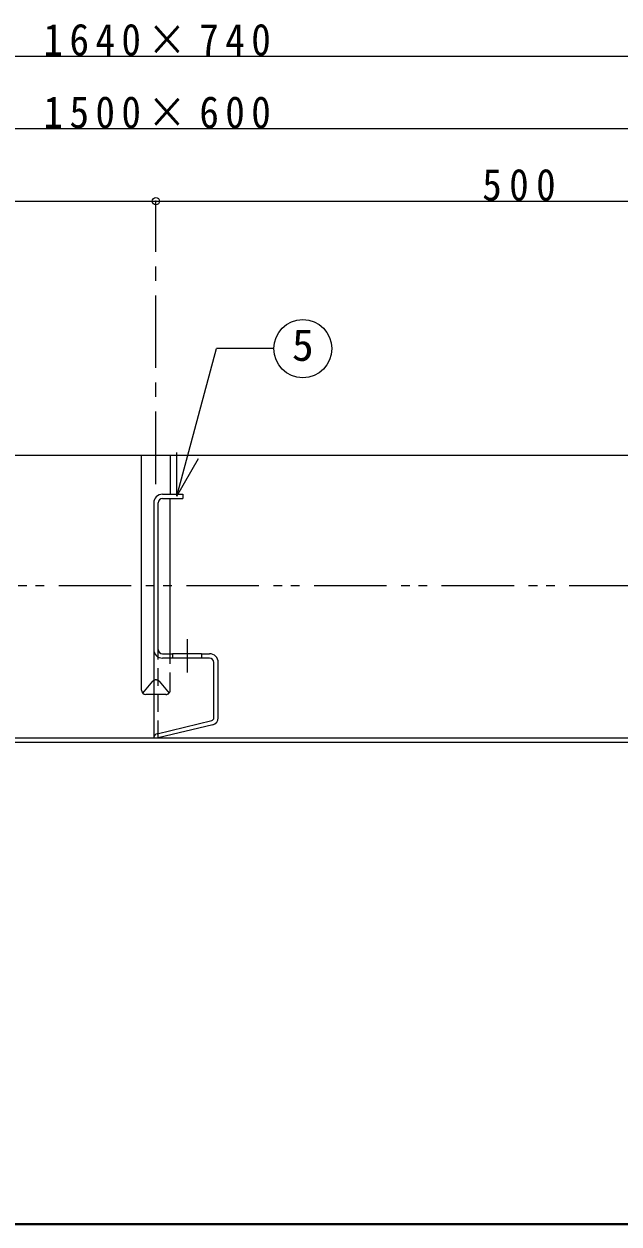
# Model space of a CAD drawing. Units: millimetres at full size, sheet at 1:10; details may follow other scales. Extents: x -2115 to 1935, y -1423 to 1387.
# Drawn here: x -511 to -101, y -1423 to -596 of the extents above; entities that cross this region are included whole.
import ezdxf
from ezdxf.enums import TextEntityAlignment as Align

# ---------------------------------------------------------------- set-up
doc = ezdxf.new("R2010")
doc.units = ezdxf.units.MM
doc.header["$LTSCALE"] = 10
doc.header["$PDMODE"] = 32
doc.header["$PDSIZE"] = 5
for name, pattern in [('CHAIN1', [8, 5, -1, 1, -1]), ('DASHED1', [1.8, 1.2, -0.6]), ('DOUBLE_CHAIN1', [8.8, 5, -1, 0.6, -0.6, 0.6, -1])]:
    doc.linetypes.add(name, pattern=pattern)
doc.layers.add('0-0____1', color=4, linetype='Continuous', lineweight=9)
doc.styles.add('ＭＳ ゴシック', font='')
doc.styles.get('ＭＳ ゴシック').set_extended_font_data('MS Gothic')

msp = doc.modelspace()

# ---------------------------------------------------------------- linework, layer by layer
at = {"layer": '0-0____1'}
for p, q in [((-1240.06, -618.24), (399.94, -618.24)), ((-1170.06, -668.24), (329.94, -668.24)), ((-920.06, -718.24), (-420.06, -718.24)), ((-420.06, -718.24), (79.94, -718.24)), ((-1177.06, -893.24), (336.94, -893.24))]:
    msp.add_line(p, q, dxfattribs=at)
at = {"layer": '0-0____1', "linetype": 'CHAIN1'}
for p, q in [((-420.06, -913.24), (-420.06, -718.24)), ((-398.56, -1020.24), (-398.56, -1043.24))]:
    msp.add_line(p, q, dxfattribs=at)
at = {"layer": '0-0____1', "color": 7, "lineweight": 18}
for p, q in [((-405.62, -921.53), (-378.4, -819.93)), ((-338.76, -819.93), (-378.4, -819.93)), ((-429.96, -1055.24), (-429.96, -893.24)), ((-410.16, -893.24), (-410.16, -920.24)), ((-405.62, -921.53), (-405.62, -891.53)), ((-405.62, -921.53), (-390.62, -895.55)), ((-410.16, -1030.24), (-410.16, -923.24)), ((-421.56, -1027.24), (-421.56, -1088.24)), ((-388.56, -1030.24), (-408.56, -1030.24)), ((-388.56, -1033.24), (-408.56, -1033.24)), ((-429.09, -1057.36), (-422.19, -1049.13)), ((-421.56, -1058.24), (-426.96, -1058.24))]:
    msp.add_line(p, q, dxfattribs=at)
at = {"layer": '0-0____1', "color": 5, "lineweight": 25}
for p, q in [((-421.56, -926.24), (-421.56, -1027.24)), ((-418.56, -1027.24), (-418.56, -926.24)), ((-415.56, -923.24), (-401.56, -923.24)), ((-415.56, -1030.24), (-408.56, -1030.24)), ((-408.56, -1033.24), (-415.56, -1033.24)), ((-408.56, -1030.24), (-408.56, -1033.24)), ((-388.56, -1030.24), (-388.56, -1033.24)), ((-388.56, -1030.24), (-383.06, -1030.24)), ((-383.06, -1033.24), (-388.56, -1033.24)), ((-380.06, -1074.3), (-380.06, -1036.24)), ((-377.06, -1074.3), (-377.06, -1036.24)), ((-419.26, -1085.32), (-381.59, -1076.25)), ((-380.89, -1079.16), (-418.56, -1088.24)), ((-1145.06, -1088.24), (304.94, -1088.24)), ((-1145.06, -1091.24), (304.94, -1091.24))]:
    msp.add_line(p, q, dxfattribs=at)
at = {"layer": '0-0____1', "linetype": 'DOUBLE_CHAIN1'}
msp.add_line((-1015.06, -983.24), (21.94, -983.24), dxfattribs=at)
at = {"layer": '0-0____1', "linetype": 'DASHED1'}
for p, q in [((-418.56, -1088.24), (-418.56, -1027.24)), ((-410.16, -1055.24), (-410.16, -1030.24)), ((-417.93, -1049.13), (-411.03, -1057.36)), ((-413.16, -1058.24), (-421.56, -1058.24))]:
    msp.add_line(p, q, dxfattribs=at)
at = {"layer": '0-0____1', "color": 1, "lineweight": 40}
msp.add_line((1934.94, -1423.24), (-2115.06, -1423.24), dxfattribs=at)
at = {"layer": '0-0____1', "color": 5, "lineweight": 25}
msp.add_lwpolyline([(-415.56, -920.24), (-401.56, -920.24), (-401.56, -923.24)], dxfattribs=at)
at = {"layer": '0-0____1', "color": 7, "lineweight": 18}
msp.add_circle((-318.76, -819.93), 20, dxfattribs=at)
at = {"layer": '0-0____1', "color": 5, "lineweight": 25}
for centre, radius, start, end in [((-415.56, -926.24), 6, 90, 180), ((-415.56, -926.24), 3, 90, 180), ((-415.56, -1027.24), 6, 180, 270), ((-415.56, -1027.24), 3, 180, 270), ((-383.06, -1036.24), 6, 0, 90), ((-383.06, -1036.24), 3, 0, 90), ((-420.06, -1051.24), 3, 120, 135.27973), ((-382.06, -1074.3), 2, 283.54794, 0), ((-382.06, -1074.3), 5, 283.54794, 0), ((-418.56, -1088.24), 3, 103.54794, 180)]:
    msp.add_arc(centre, radius, start, end, dxfattribs=at)
at = {"layer": '0-0____1', "linetype": 'DASHED1'}
for centre, start, end in [((-420.06, -1051.24), 44.72027, 120), ((-413.16, -1055.24), 270, 0)]:
    msp.add_arc(centre, 3, start, end, dxfattribs=at)
at = {"layer": '0-0____1', "color": 7, "lineweight": 18}
msp.add_arc((-426.96, -1055.24), 3, 180, 270, dxfattribs=at)
at = {"layer": '0-0____1'}
msp.add_point((-420.06, -718.24), dxfattribs=at)

# ---------------------------------------------------------------- texts
at = {"layer": '0-0____1', "color": 7, "style": 'ＭＳ ゴシック'}
msp.add_text('5', height=21.99, dxfattribs=at).set_placement((-326.26, -834.93), align=Align.BOTTOM_LEFT)
at = {"layer": '0-0____1', "color": 7, "char_height": 21.99, "attachment_point": 7, "style": 'ＭＳ ゴシック'}
for s, insert in [('\\T1.33;\\W0.9;1640×740', (-497.56, -618.24)), ('\\T1.33;\\W0.9;1500×600', (-497.56, -668.24)), ('\\T1.38;\\W0.9;500', (-195.06, -718.24))]:
    msp.add_mtext(s, dxfattribs=dict(at, insert=insert))

doc.saveas('drawing.dxf')
